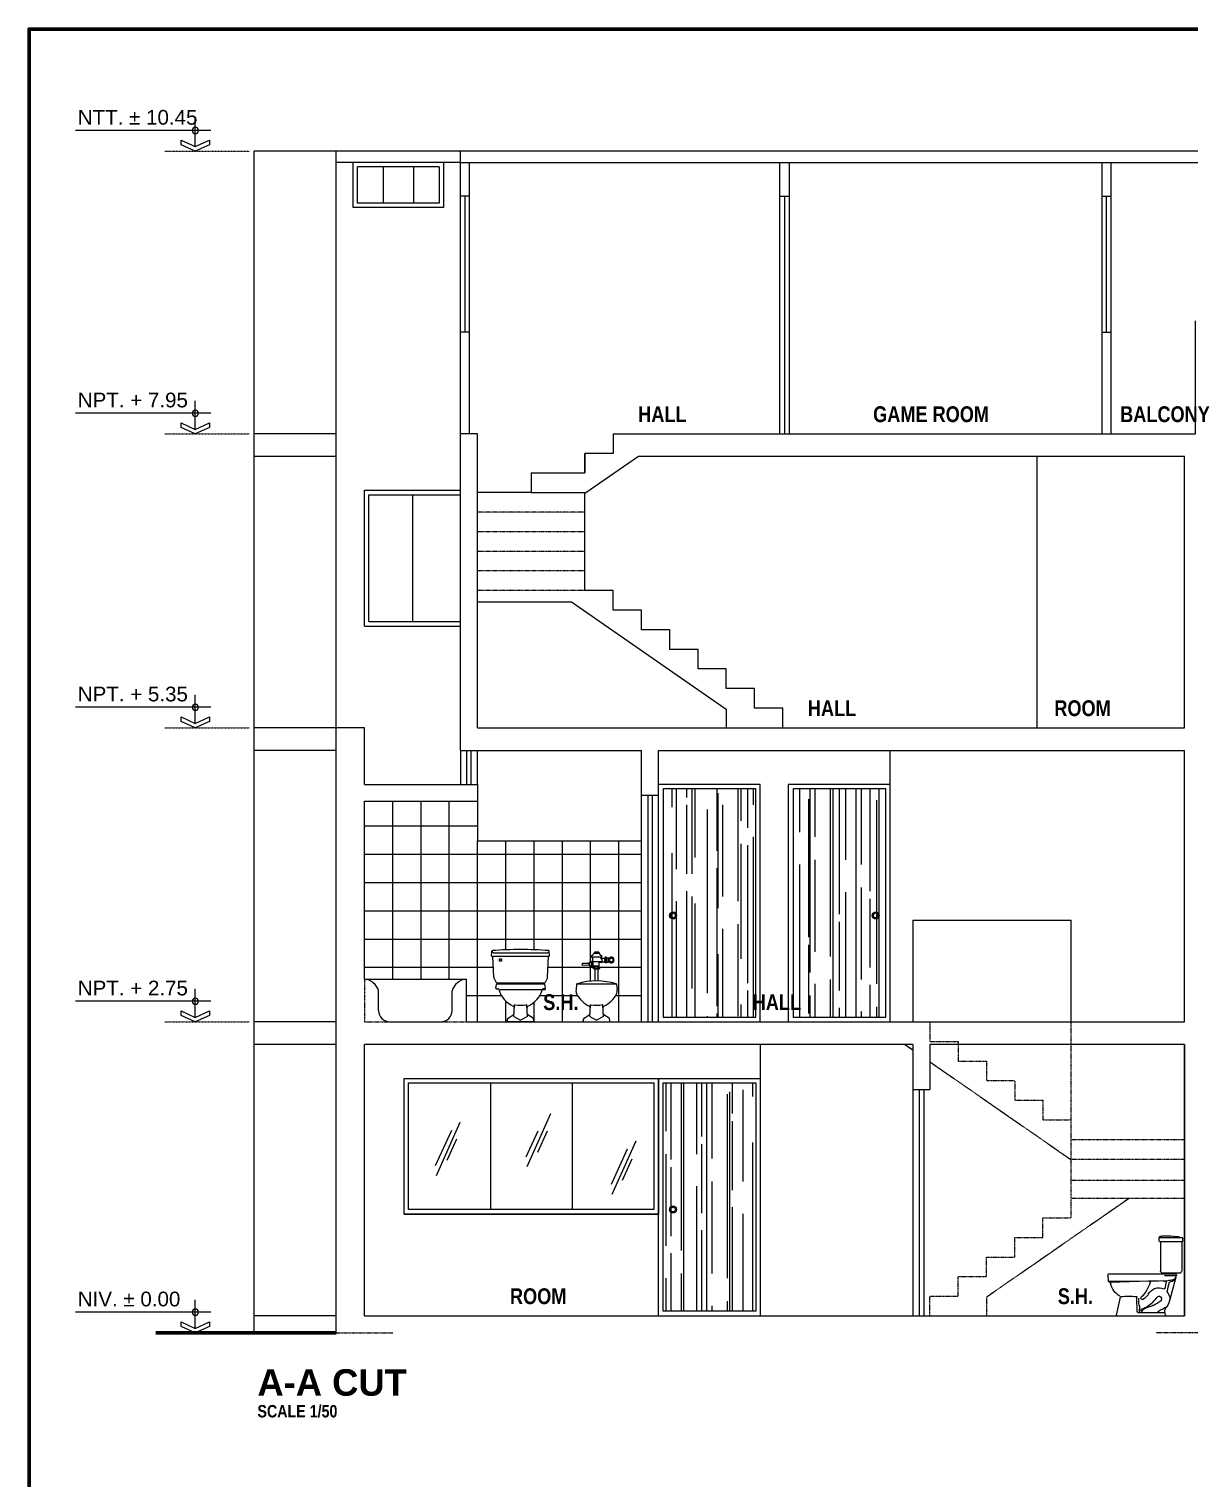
# Model space of a CAD drawing. Header units: millimetres. Extents: x -249630 to 95394, y -188036 to 109963.
# Drawn here: x -100853 to -88020, y -3925 to 12104 of the extents above; entities that cross this region are included whole.
import ezdxf

# ---------------------------------------------------------------- set-up
doc = ezdxf.new("R2010")
doc.units = ezdxf.units.MM
doc.header["$PDMODE"] = 2
doc.linetypes.add('DASHED2', pattern=[9.525, 6.35, -3.175])
for name, color, linetype in [('05', 5, 'Continuous'), ('Layer1', 2, 'Continuous'), ('Layer11', 30, 'Continuous'), ('Layer2', 8, 'Continuous'), ('Layer3', 3, 'Continuous'), ('Layer7', 7, 'Continuous'), ('Layer8', 8, 'Continuous'), ('SOMBRA', 252, 'Continuous'), ('SUBTITULOS', 90, 'Continuous'), ('TEXTOS', 11, 'Continuous'), ('TITULOS', 180, 'Continuous'), ('VEREDA', 1, 'Continuous')]:
    doc.layers.add(name, color=color, linetype=linetype)
doc.layers.add('MUROS', color=6, linetype='Continuous', lineweight=60)
doc.styles.add('ARIAL', font='arial.ttf', dxfattribs={"height": 0.14})
doc.styles.add('COTAS', font='arial.ttf', dxfattribs={"width": 1.1})
doc.styles.add('DESCRIPCION(E)', font='swisscbi.ttf', dxfattribs={"width": 1.1, "oblique": 15, "height": 0.15})
doc.styles.add('SUBTITULOS(E)', font='swisscbi.ttf', dxfattribs={"oblique": 15, "height": 0.2})
doc.styles.add('TITULOS(E)', font='swisscbi.ttf', dxfattribs={"oblique": 15, "height": 0.23})
doc.dimstyles.new('Copy of COTA1-50', dxfattribs={"dimscale": 0.5, "dimtxt": 0.22, "dimasz": 0.12, "dimexe": 0.08, "dimexo": 0.05, "dimgap": 0.076, "dimtad": 2, "dimtih": 1, "dimtoh": 1, "dimzin": 4, "dimdsep": 46, "dimtxsty": 'COTAS', "dimblk": 'ARCHTICK', "dimcen": -0.1, "dimclrd": 141, "dimclre": 141, "dimclrt": 11, "dimadec": 0, "dimazin": 0, "dimtfac": 1, "dimtix": 1, "dimtmove": 1, "dimatfit": 3, "dimfxl": 1, "dimtolj": 1, "dimtzin": 0, "dimarcsym": 0})

# ---------------------------------------------------------------- blocks, each defined once
blk = doc.blocks.new('_ArchTick')
at = {"color": 0, "linetype": 'ByBlock', "const_width": 0.15}
blk.add_lwpolyline([(-0.5, -0.5), (0.5, 0.5)], dxfattribs=at)
blk = doc.blocks.new('*D169')
at = {"layer": '05', "color": 141, "lineweight": -2, "transparency": 16777216}
for p, q in [((-97457, -2121), (-98364, -2121)), ((-98364, -2308), (-98364, -2121)), ((-97457, -2308), (-98364, -2308))]:
    blk.add_line(p, q, dxfattribs=at)
at = {"layer": 'Defpoints', "color": 0, "transparency": 16777216}
for p in [(-98364, -2121), (-97457, -2121), (-97457, -2308)]:
    blk.add_point(p, dxfattribs=at)
at = {"layer": '05', "color": 141, "lineweight": -2, "transparency": 16777216, "xscale": 0.06, "yscale": 0.06, "zscale": 0.06}
for p, rotation in [((-98364, -2121), 90), ((-98364, -2308), 270)]:
    blk.add_blockref('_ArchTick', p, dxfattribs=dict(at, rotation=rotation))
at = {"layer": '05', "color": 11, "transparency": 16777216, "insert": (-98365, -2214), "char_height": 0.11, "attachment_point": 5, "style": 'COTAS'}
blk.add_mtext('\\A1;187.50', dxfattribs=at)
blk = doc.blocks.new('*D170')
at = {"layer": '05', "color": 141, "lineweight": -2, "transparency": 16777216}
for p, q in [((-97457, 879), (-98364, 879)), ((-98364, -2121), (-98364, 879)), ((-97457, -2121), (-98364, -2121))]:
    blk.add_line(p, q, dxfattribs=at)
at = {"layer": 'Defpoints', "color": 0, "transparency": 16777216}
for p in [(-98364, 879), (-97457, 879), (-97457, -2121)]:
    blk.add_point(p, dxfattribs=at)
at = {"layer": '05', "color": 141, "lineweight": -2, "transparency": 16777216, "xscale": 0.06, "yscale": 0.06, "zscale": 0.06}
for p, rotation in [((-98364, 879), 90), ((-98364, -2121), 270)]:
    blk.add_blockref('_ArchTick', p, dxfattribs=dict(at, rotation=rotation))
at = {"layer": '05', "color": 11, "transparency": 16777216, "insert": (-98365, -621), "char_height": 0.11, "attachment_point": 5, "style": 'COTAS'}
blk.add_mtext('\\A1;3000.00', dxfattribs=at)
blk = doc.blocks.new('*D171')
at = {"layer": '05', "color": 141, "lineweight": -2, "transparency": 16777216}
for p, q in [((-97457, 1129), (-98364, 1129)), ((-98364, 879), (-98364, 1129)), ((-97457, 879), (-98364, 879))]:
    blk.add_line(p, q, dxfattribs=at)
at = {"layer": 'Defpoints', "color": 0, "transparency": 16777216}
for p in [(-98364, 1129), (-97457, 1129), (-97457, 879)]:
    blk.add_point(p, dxfattribs=at)
at = {"layer": '05', "color": 141, "lineweight": -2, "transparency": 16777216, "xscale": 0.06, "yscale": 0.06, "zscale": 0.06}
for p, rotation in [((-98364, 1129), 90), ((-98364, 879), 270)]:
    blk.add_blockref('_ArchTick', p, dxfattribs=dict(at, rotation=rotation))
at = {"layer": '05', "color": 11, "transparency": 16777216, "insert": (-98365, 1004), "char_height": 0.11, "attachment_point": 5, "style": 'COTAS'}
blk.add_mtext('\\A1;250.00', dxfattribs=at)
blk = doc.blocks.new('*D172')
at = {"layer": '05', "color": 141, "lineweight": -2, "transparency": 16777216}
for p, q in [((-97457, 4129), (-98364, 4129)), ((-98364, 1129), (-98364, 4129)), ((-97457, 1129), (-98364, 1129))]:
    blk.add_line(p, q, dxfattribs=at)
at = {"layer": 'Defpoints', "color": 0, "transparency": 16777216}
for p in [(-98364, 4129), (-97457, 4129), (-97457, 1129)]:
    blk.add_point(p, dxfattribs=at)
at = {"layer": '05', "color": 141, "lineweight": -2, "transparency": 16777216, "xscale": 0.06, "yscale": 0.06, "zscale": 0.06}
for p, rotation in [((-98364, 4129), 90), ((-98364, 1129), 270)]:
    blk.add_blockref('_ArchTick', p, dxfattribs=dict(at, rotation=rotation))
at = {"layer": '05', "color": 11, "transparency": 16777216, "insert": (-98365, 2629), "char_height": 0.11, "attachment_point": 5, "style": 'COTAS'}
blk.add_mtext('\\A1;3000.00', dxfattribs=at)
blk = doc.blocks.new('*D173')
at = {"layer": '05', "color": 141, "lineweight": -2, "transparency": 16777216}
for p, q in [((-97457, 4379), (-98364, 4379)), ((-98364, 4129), (-98364, 4379)), ((-97457, 4129), (-98364, 4129))]:
    blk.add_line(p, q, dxfattribs=at)
at = {"layer": 'Defpoints', "color": 0, "transparency": 16777216}
for p in [(-98364, 4379), (-97457, 4379), (-97457, 4129)]:
    blk.add_point(p, dxfattribs=at)
at = {"layer": '05', "color": 141, "lineweight": -2, "transparency": 16777216, "xscale": 0.06, "yscale": 0.06, "zscale": 0.06}
for p, rotation in [((-98364, 4379), 90), ((-98364, 4129), 270)]:
    blk.add_blockref('_ArchTick', p, dxfattribs=dict(at, rotation=rotation))
at = {"layer": '05', "color": 11, "transparency": 16777216, "insert": (-98365, 4254), "char_height": 0.11, "attachment_point": 5, "style": 'COTAS'}
blk.add_mtext('\\A1;250.00', dxfattribs=at)
blk = doc.blocks.new('*D174')
at = {"layer": '05', "color": 141, "lineweight": -2, "transparency": 16777216}
for p, q in [((-97457, 7379), (-98364, 7379)), ((-98364, 4379), (-98364, 7379)), ((-97457, 4379), (-98364, 4379))]:
    blk.add_line(p, q, dxfattribs=at)
at = {"layer": 'Defpoints', "color": 0, "transparency": 16777216}
for p in [(-98364, 7379), (-97457, 7379), (-97457, 4379)]:
    blk.add_point(p, dxfattribs=at)
at = {"layer": '05', "color": 141, "lineweight": -2, "transparency": 16777216, "xscale": 0.06, "yscale": 0.06, "zscale": 0.06}
for p, rotation in [((-98364, 7379), 90), ((-98364, 4379), 270)]:
    blk.add_blockref('_ArchTick', p, dxfattribs=dict(at, rotation=rotation))
at = {"layer": '05', "color": 11, "transparency": 16777216, "insert": (-98365, 5879), "char_height": 0.11, "attachment_point": 5, "style": 'COTAS'}
blk.add_mtext('\\A1;3000.00', dxfattribs=at)
blk = doc.blocks.new('*D175')
at = {"layer": '05', "color": 141, "lineweight": -2, "transparency": 16777216}
for p, q in [((-97457, 7629), (-98364, 7629)), ((-98364, 7379), (-98364, 7629)), ((-97457, 7379), (-98364, 7379))]:
    blk.add_line(p, q, dxfattribs=at)
at = {"layer": 'Defpoints', "color": 0, "transparency": 16777216}
for p in [(-98364, 7629), (-97457, 7629), (-97457, 7379)]:
    blk.add_point(p, dxfattribs=at)
at = {"layer": '05', "color": 141, "lineweight": -2, "transparency": 16777216, "xscale": 0.06, "yscale": 0.06, "zscale": 0.06}
for p, rotation in [((-98364, 7629), 90), ((-98364, 7379), 270)]:
    blk.add_blockref('_ArchTick', p, dxfattribs=dict(at, rotation=rotation))
at = {"layer": '05', "color": 11, "transparency": 16777216, "insert": (-98365, 7504), "char_height": 0.11, "attachment_point": 5, "style": 'COTAS'}
blk.add_mtext('\\A1;250.00', dxfattribs=at)
blk = doc.blocks.new('*D176')
at = {"layer": '05', "color": 141, "lineweight": -2, "transparency": 16777216}
for p, q in [((-97457, 10754), (-98364, 10754)), ((-98364, 7629), (-98364, 10754)), ((-97457, 7629), (-98364, 7629))]:
    blk.add_line(p, q, dxfattribs=at)
at = {"layer": 'Defpoints', "color": 0, "transparency": 16777216}
for p in [(-98364, 10754), (-97457, 10754), (-97457, 7629)]:
    blk.add_point(p, dxfattribs=at)
at = {"layer": '05', "color": 141, "lineweight": -2, "transparency": 16777216, "xscale": 0.06, "yscale": 0.06, "zscale": 0.06}
for p, rotation in [((-98364, 10754), 90), ((-98364, 7629), 270)]:
    blk.add_blockref('_ArchTick', p, dxfattribs=dict(at, rotation=rotation))
at = {"layer": '05', "color": 11, "transparency": 16777216, "insert": (-98365, 9192), "char_height": 0.11, "attachment_point": 5, "style": 'COTAS'}
blk.add_mtext('\\A1;3125.00', dxfattribs=at)
blk = doc.blocks.new('A$C4E7472FC')
for p, q in [((0.196, 0.056), (0.196, 0.418)), ((0, 0.26), (1.71, 0.26))]:
    blk.add_line(p, q)
blk.add_lwpolyline([(0.018, 0.081), (0.196, 0), (0.374, 0.081), (0.374, 0.137), (0.196, 0.056), (0.018, 0.137)], close=True)
blk.add_circle((0.196, 0.26), 0.0392)
blk = doc.blocks.new('A$C4525288E')
for p, q in [((0, 0.582), (0.004, 0.626)), ((0.003, 0.579), (0.511, 0.579)), ((0.019, 0.394), (0.011, 0.578)), ((0.02, 0.61), (0.494, 0.61)), ((0.069, 0.556), (0.088, 0.556)), ((0.069, 0.537), (0.069, 0.556)), ((0.088, 0.537), (0.069, 0.537)), ((0.088, 0.556), (0.088, 0.537)), ((0.496, 0.394), (0.504, 0.578)), ((0.514, 0.582), (0.51, 0.626)), ((0.02, 0.388), (0.04, 0.348)), ((0.494, 0.388), (0.474, 0.348)), ((0.037, 0.299), (0.043, 0.33)), ((0.043, 0.292), (0.055, 0.292)), ((0.047, 0.344), (0.467, 0.344)), ((0.05, 0.336), (0.465, 0.336)), ((0.07, 0.286), (0.477, 0.286)), ((0.471, 0.292), (0.459, 0.292)), ((0.477, 0.299), (0.471, 0.33)), ((0.197, 0.046), (0.203, 0.148)), ((0.317, 0.046), (0.311, 0.148)), ((0.139, 0.008), (0.143, 0.028)), ((0.146, 0.033), (0.192, 0.063)), ((0.369, 0), (0.146, 0)), ((0.197, 0.046), (0.257, 0.013)), ((0.317, 0.046), (0.257, 0.013)), ((0.368, 0.033), (0.322, 0.063)), ((0.375, 0.008), (0.371, 0.028))]:
    blk.add_line(p, q)
for centre, radius, start, end in [((0.003, 0.582), 0.003, 174.2894, 270), ((0.008, 0.625), 0.004, 94.4759, 174.2894), ((0.021, 0.627), 0.0168, 183.6833, 273.6926), ((0.257, -2.554), 3.193, 85.5241, 94.4759), ((0.012, 0.578), 0.001, 90, 182.4366), ((0.493, 0.627), 0.0168, 266.3074, 356.3167), ((0.503, 0.578), 0.001, 357.5634, 90), ((0.506, 0.625), 0.004, 5.7106, 85.5241), ((0.511, 0.582), 0.003, 270, 5.7106), ((0.034, 0.395), 0.015, 182.4366, 206.5651), ((0.481, 0.395), 0.015, 333.4349, 357.5634), ((0.043, 0.298), 0.006, 169.6952, 270), ((0.047, 0.352), 0.008, 206.5651, 270), ((0.05, 0.329), 0.007, 90, 169.6952), ((0.053, 0.28), 0.0124, 29.8813, 79.4105), ((0.289, 0.353), 0.235, 196.649, 245.8175), ((0.225, 0.353), 0.235, 294.1825, 343.351), ((0.461, 0.28), 0.0124, 100.5895, 150.1187), ((0.465, 0.329), 0.007, 10.3048, 90), ((0.467, 0.352), 0.008, 270, 333.4349), ((0.471, 0.298), 0.006, 270, 10.3048), ((0.187, 0.125), 0.015, 356.6335, 65.8175), ((0.206, 0.148), 0.003, 78.9143, 176.6335), ((0.257, 0.409), 0.263, 258.9143, 281.0857), ((0.308, 0.148), 0.003, 3.3665, 101.0857), ((0.328, 0.125), 0.015, 114.1825, 183.3665), ((0.146, 0.007), 0.007, 168.1579, 270), ((0.15, 0.027), 0.007, 123.4468, 168.1579), ((0.184, 0.075), 0.015, 303.4468, 356.6335), ((0.331, 0.075), 0.015, 183.3665, 236.5532), ((0.364, 0.027), 0.007, 11.8421, 56.5532), ((0.369, 0.007), 0.007, 270, 11.8421)]:
    blk.add_arc(centre, radius, start, end)
blk = doc.blocks.new('CORTE INODORO')
for p, q in [((-0.01, 0.661), (-0.01, 0.686)), ((0.195, 0.658), (-0.007, 0.658)), ((0.191, 0.693), (-0.003, 0.693)), ((0, 0.657), (0, 0.394)), ((0.188, 0.657), (0.188, 0.394)), ((0.198, 0.661), (0.198, 0.693)), ((0.012, 0.378), (0.176, 0.378)), ((0.045, 0.359), (0.045, 0.362)), ((0.051, 0.341), (0.045, 0.358)), ((0.152, 0.356), (0.048, 0.356)), ((0.051, 0.341), (0.108, 0.132)), ((0.646, 0.37), (0.053, 0.37)), ((0.27, 0.306), (0.124, 0.311)), ((0.207, 0.308), (0.629, 0.294)), ((0.27, 0.306), (0.637, 0.302)), ((0.641, 0.299), (0.636, 0.297)), ((0.653, 0.358), (0.649, 0.309)), ((0.653, 0.358), (0.653, 0.363)), ((0.393, 0.034), (0.397, 0.165)), ((0.576, 0.007), (0.541, 0.164)), ((0.148, 0.023), (0.145, 0.007)), ((0.571, 0), (0.15, 0)), ((0.387, 0.028), (0.154, 0.028)), ((0.35, 0.032), (0.347, 0.043)), ((0.359, 0.044), (0.352, 0.043)), ((0.362, 0.046), (0.363, 0.049))]:
    blk.add_line(p, q)
for centre, radius, start, end in [((-0.003, 0.686), 0.007, 90, 180), ((-0.007, 0.661), 0.003, 180, 270), ((0.003, 0.657), 0.003, 160.5288, 180), ((0.013, 0.72), 0.0268, 269.7289, 303.6696), ((0.043, 0.675), 0.0268, 89.7289, 123.6696), ((0.137, -0.021), 0.729, 89.1326, 97.4084), ((0.09, 0.016), 0.695, 81.7947, 85.235), ((0.185, 0.657), 0.003, 0, 19.4712), ((0.188, 0.693), 0.01, 0, 81.7947), ((0.191, 0.686), 0.007, 0, 90), ((0.195, 0.661), 0.003, 270, 0), ((0.004, 0.394), 0.004, 180, 225), ((-0.014, 0.374), 0.0228, 17.4319, 47.7941), ((0.202, 0.374), 0.0228, 132.2059, 162.5681), ((0.184, 0.394), 0.004, 315, 0), ((0.012, 0.382), 0.004, 192.531, 270), ((0.053, 0.362), 0.008, 90, 180), ((0.048, 0.359), 0.003, 180, 270), ((0.112, 0.364), 0.0653, 200.9957, 260.1085), ((0.089, 0.355), 0.04, 200.9164, 258.139), ((0.137, 0.586), 0.276, 258.139, 267.2219), ((0.101, 0.294), 0.006, 18.2594, 85.8153), ((-0.658, 0.044), 0.805, 12.333, 18.2594), ((0.251, -0.235), 0.551, 98.9487, 101.9832), ((0.577, 0.366), 0.445, 188.0011, 196.2243), ((0.176, 0.382), 0.004, 270, 347.469), ((0.27, 0.296), 0.0101, 6.1926, 80.2467), ((0.563, 0.373), 0.293, 195.0205, 225.5724), ((0.457, 0.324), 0.175, 300.3686, 347.842), ((0.641, 0.284), 0.014, 112.8337, 167.842), ((0.637, 0.314), 0.012, 269.3937, 354.8978), ((0.637, 0.31), 0.012, 292.8337, 354.8978), ((0.646, 0.363), 0.007, 0, 90), ((0.211, 0.144), 0.107, 141.7703, 172.7556), ((0.234, 0.16), 0.129, 180.8365, 221.331), ((0.122, 0.214), 0.006, 321.7703, 12.333), ((0.156, 0.243), 0.006, 193.7552, 299.357), ((0.204, 0.142), 0.106, 72.1357, 115.1999), ((0.211, 0.144), 0.107, 119.2057, 119.357), ((0.228, 0.151), 0.049, 171.2032, 188.7968), ((0.202, 0.15), 0.0239, 104.7988, 157.573), ((0.209, 0.15), 0.0293, 191.0702, 250.56), ((0.202, 0.158), 0.0162, 37.9525, 112.5604), ((1.854, 1.541), 2.138, 219.9507, 221.7941), ((0.155, 0.095), 0.17, 34.2002, 60.9581), ((0.44, 0.294), 0.179, 215.7263, 237.3045), ((0.348, 0.155), 0.0118, 245.2324, 307.5506), ((0.319, 0.176), 0.0475, 319.6277, 333.5797), ((0.352, 0.156), 0.0096, 355.9098, 54.4925), ((0.073, 0.151), 0.308, 348.06, 356.2516), ((0.563, 0.127), 0.183, 171.2833, 178.8824), ((0.402, 0.166), 0.00522, 94.8447, 186.6116), ((0.464, -0.785), 0.958, 85.7423, 93.7109), ((0.549, 0.166), 0.008, 120.3686, 192.6002), ((0.404, 0.471), 0.475, 234.6901, 245.3239), ((0.068, 0.031), 0.0824, 1.7182, 32.6789), ((0.15, 0.006), 0.006, 168.0239, 270), ((0.129, 0.033), 0.0206, 335.0469, 1.3444), ((0.154, 0.022), 0.006, 90, 168.0239), ((-0.031, -0.261), 0.447, 54.5445, 58.9921), ((0.203, 0.034), 0.00632, 277.9574, 65.3619), ((0.275, 0.169), 0.081, 234.5445, 257.1644), ((0.414, 0.532), 0.47, 250.4077, 255.3868), ((0.444, 0.307), 0.265, 226.0844, 251.2042), ((0.274, -0.015), 0.0951, 45.2368, 76.654), ((0.325, 0.037), 0.0229, 15.8181, 44.4562), ((0.351, 0.049), 0.006, 204.1149, 279.4623), ((0.356, 0.034), 0.006, 195.8181, 270), ((0.357, 0.05), 0.006, 350.5377, 71.2042), ((0.359, 0.047), 0.00331, 270.6859, 336.6943), ((0.366, 0.034), 0.006, 270, 355.293), ((0.11, 0.055), 0.263, 355.293, 1.6486), ((1.148, 0.045), 0.776, 176.8488, 178.6822), ((0.387, 0.034), 0.006, 270, 358.2511), ((0.571, 0.006), 0.006, 270, 12.6002)]:
    blk.add_arc(centre, radius, start, end)

msp = doc.modelspace()

# ---------------------------------------------------------------- hatches: boundary and pattern name
at = {"layer": 'Layer2'}
h = msp.add_hatch(dxfattribs=at)
h.set_pattern_fill('AR-RROOF', color=256, scale=10, angle=90, style=0)
h.set_pattern_definition([(90, (-316755.17, -234596.78), (-254, 558.8), [3810, -508, 1270, -254]), (90, (-316882.17, -234258.96), (-337.82, -254), [762, -83.82, 1524, -190.5]), (90, (-316971.07, -234469.78), (-170.18, 1320.8), [2032, -355.6, 1016, -254])])
h.paths.add_polyline_path([(-92819.961, 3704.431), (-93844.961, 3704.431), (-93844.961, 1179.431), (-92819.961, 1179.431)])
h.paths.add_polyline_path([(-92407.461, 1179.431), (-91382.461, 1179.431), (-91382.461, 3704.431), (-92407.461, 3704.431)])
h = msp.add_hatch(dxfattribs=at)
h.set_pattern_fill('AR-RROOF', color=256, scale=10, angle=90, style=0)
h.set_pattern_definition([(90, (-301386, -234596.78), (-254, 558.8), [3810, -508, 1270, -254]), (90, (-301513, -234258.96), (-337.82, -254), [762, -83.82, 1524, -190.5]), (90, (-301601.9, -234469.78), (-170.18, 1320.8), [2032, -355.6, 1016, -254])])
h.paths.add_polyline_path([(-93844.961, 454.431), (-93844.961, -2070.569), (-92819.961, -2070.569), (-92819.961, 454.431)])

# ---------------------------------------------------------------- linework, layer by layer
at = {"layer": '05'}
for p, q in [((-96082.461, 4129.431), (-96082.461, 7629.431)), ((-95894.961, 4379.431), (-95894.961, 7629.431)), ((-88082.461, 4379.431), (-88082.461, 7379.431)), ((-97457.461, -2308.069), (-97457.461, 4379.431)), ((-97144.961, 3754.431), (-97144.961, 4379.431)), ((-94082.461, 3629.431), (-94082.461, 4129.431)), ((-93894.961, 3629.431), (-93894.961, 4129.431)), ((-88082.461, 1129.431), (-88082.461, 4129.431)), ((-97144.961, 1602.198), (-97144.961, 3566.931)), ((-96989.133, 1254.431), (-96989.133, 1470.018)), ((-96175.863, 1254.431), (-96175.863, 1470.018)), ((-96864.133, 1129.431), (-96300.863, 1129.431)), ((-97144.961, -2120.569), (-97144.961, 879.431)), ((-91082.461, 879.431), (-97144.961, 879.431)), ((-91082.461, 879.431), (-91082.461, 379.431)), ((-88082.461, 879.431), (-90894.961, 879.431)), ((-90894.961, 879.431), (-90894.961, 379.431)), ((-88082.461, -2120.569), (-88082.461, 879.431))]:
    msp.add_line(p, q, dxfattribs=at)
for points in [[(-94394.961, 7629.431), (-87957.461, 7629.431), (-87957.461, 8879.431)], [(-95894.961, 7629.431), (-96082.461, 7629.431)], [(-94394.961, 7629.431), (-94394.961, 7412.765), (-94707.461, 7412.765), (-94707.461, 7196.098)], [(-95301.211, 7196.098), (-94707.461, 7196.098), (-94707.461, 7412.765)], [(-88082.461, 7379.431), (-94113.963, 7379.431), (-94707.461, 6967.94)], [(-95301.211, 7196.098), (-95301.211, 6979.431)], [(-95301.211, 6979.431), (-95301.211, 6979.431)], [(-95301.211, 6979.431), (-94707.461, 6979.431)], [(-97144.961, 4379.431), (-97457.461, 4379.431)], [(-95894.961, 4379.431), (-88082.461, 4379.431)], [(-92519.961, 4379.431), (-92519.961, 4379.431)], [(-96082.461, 4129.431), (-94082.461, 4129.431)], [(-93894.961, 4129.431), (-88082.461, 4129.431)], [(-97144.961, 3754.431), (-95894.961, 3754.431)], [(-96082.461, 3754.431), (-95894.961, 3754.431)], [(-95894.961, 3754.431), (-95894.961, 3566.931)], [(-97144.961, 3566.931), (-95894.961, 3566.931)], [(-93894.961, 3629.431), (-94082.461, 3629.431)], [(-96020.035, 1602.198), (-96020.035, 1129.431)], [(-96020.035, 1129.431), (-88082.461, 1129.431)], [(-88082.461, 879.431), (-88082.461, -2120.569)], [(-91082.461, 379.431), (-90894.961, 379.431)], [(-97144.961, -2120.569), (-88082.461, -2120.569)]]:
    msp.add_lwpolyline(points, dxfattribs=at)
for centre, radius, start, end in [((-97165.832, 1419.65), 183.738, 15.9103615, 83.4774342), ((-95999.163, 1419.65), 183.738, 96.5225658, 164.0896385), ((-96864.133, 1254.431), 125, 180, 270), ((-96300.863, 1254.431), 125, 270, 0)]:
    msp.add_arc(centre, radius, start, end, dxfattribs=at)
at = {"layer": 'Layer1'}
for p, q in [((-88994.961, 10629.431), (-88994.961, 10254.431)), ((-88894.961, 10629.431), (-88894.961, 10254.431)), ((-88994.961, 10254.431), (-88894.961, 10254.431)), ((-88994.961, 8754.431), (-88894.961, 8754.431)), ((-88994.961, 8754.431), (-88994.961, 7629.431)), ((-88894.961, 8754.431), (-88894.961, 7629.431)), ((-92769.961, 1129.431), (-92769.961, 3754.431)), ((-92457.461, 1129.431), (-92457.461, 3754.431)), ((-94082.461, 1129.431), (-94082.461, 3629.431)), ((-93894.961, 1129.431), (-93894.961, 3629.431))]:
    msp.add_line(p, q, dxfattribs=at)
for points in [[(-88994.961, 10629.431), (-87769.961, 10629.431), (-87769.961, 10754.431), (-96082.461, 10754.431)], [(-96082.461, 10254.431), (-96082.461, 10754.431)], [(-96082.461, 10629.431), (-92557.461, 10629.431)], [(-95982.461, 10254.431), (-95982.461, 10629.431)], [(-92557.461, 10629.431), (-92557.461, 10254.431)], [(-92557.461, 10629.431), (-88994.961, 10629.431)], [(-92449.065, 10629.431), (-92449.065, 10254.431)], [(-95982.461, 10254.431), (-96082.461, 10254.431)], [(-92557.461, 10254.431), (-92449.065, 10254.431)], [(-95982.461, 8754.431), (-96082.461, 8754.431)], [(-96082.461, 7629.431), (-96082.461, 8754.431)], [(-95982.461, 7629.431), (-95982.461, 8754.431)], [(-96082.461, 4129.431), (-96082.461, 3754.431)], [(-95894.961, 3754.431), (-95894.961, 4129.431)], [(-91332.461, 3754.431), (-91332.461, 4129.431)], [(-92769.961, 3754.431), (-93894.961, 3754.431)], [(-91332.461, 1129.431), (-91332.461, 3754.431), (-92457.461, 3754.431)], [(-91082.461, 379.431), (-91082.461, -2120.569)]]:
    msp.add_lwpolyline(points, dxfattribs=at)
at = {"layer": 'Layer11'}
for p, q in [((-94737.149, 1779.012), (-94739.649, 1776.512)), ((-94739.649, 1776.512), (-94739.649, 1759.182)), ((-94737.149, 1779.012), (-94665.899, 1776.597)), ((-94737.149, 1779.012), (-94737.149, 1756.682)), ((-94665.899, 1776.597), (-94665.899, 1759.097)), ((-94657.774, 1786.597), (-94660.899, 1783.472)), ((-94660.899, 1752.222), (-94660.899, 1783.472)), ((-94635.899, 1786.597), (-94657.774, 1786.597)), ((-94657.774, 1749.097), (-94657.774, 1786.597)), ((-94638.399, 1849.722), (-94638.399, 1854.722)), ((-94635.899, 1745.114), (-94635.899, 1790.58)), ((-94633.299, 1798.158), (-94623.5, 1798.158)), ((-94633.299, 1783.002), (-94623.5, 1783.002)), ((-94526.524, 1842.847), (-94631.524, 1842.847)), ((-94631.524, 1842.847), (-94631.524, 1842.847)), ((-94620.899, 1791.597), (-94617.149, 1791.597)), ((-94620.899, 1745.114), (-94620.899, 1790.58)), ((-94619.649, 1800.347), (-94619.649, 1830.972)), ((-94519.808, 1792.847), (-94617.149, 1792.847)), ((-94617.149, 1742.847), (-94617.149, 1792.847)), ((-94615.274, 1877.847), (-94615.274, 1877.847)), ((-94550.274, 1885.347), (-94607.774, 1885.347)), ((-94602.118, 1898.366), (-94602.118, 1887.328)), ((-94561.704, 1900.347), (-94596.345, 1900.347)), ((-94590.571, 1898.366), (-94590.571, 1887.328)), ((-94567.477, 1898.366), (-94567.477, 1887.328)), ((-94555.93, 1898.366), (-94555.93, 1887.328)), ((-94551.524, 1742.847), (-94551.524, 1781.597)), ((-94545.274, 1787.847), (-94515.899, 1787.847)), ((-94542.774, 1877.847), (-94542.774, 1877.847)), ((-94515.899, 1837.847), (-94537.149, 1837.847)), ((-94524.649, 1837.847), (-94524.649, 1843.108)), ((-94522.149, 1837.847), (-94522.149, 1823.504)), ((-94519.649, 1849.722), (-94519.649, 1854.722)), ((-94515.899, 1787.847), (-94515.899, 1837.847)), ((-94515.899, 1832.222), (-94487.149, 1832.222)), ((-94515.899, 1793.472), (-94487.149, 1793.472)), ((-94487.149, 1788.49), (-94487.149, 1837.204)), ((-94471.185, 1845.323), (-94484.363, 1845.323)), ((-94471.185, 1829.085), (-94484.363, 1829.085)), ((-94471.185, 1796.609), (-94484.363, 1796.609)), ((-94471.185, 1780.371), (-94484.363, 1780.371)), ((-94468.399, 1787.847), (-94468.399, 1837.847)), ((-94468.399, 1837.847), (-94449.649, 1837.847)), ((-94468.399, 1787.847), (-94449.649, 1787.847)), ((-94449.649, 1786.597), (-94449.649, 1839.097)), ((-94441.935, 1834.097), (-94428.793, 1834.097)), ((-94441.935, 1791.597), (-94428.793, 1791.597)), ((-94416.524, 1837.384), (-94437.774, 1825.116)), ((-94437.774, 1825.116), (-94437.774, 1800.578)), ((-94437.774, 1800.578), (-94416.524, 1788.31)), ((-94395.274, 1825.116), (-94416.524, 1837.384)), ((-94416.524, 1788.31), (-94395.274, 1800.578)), ((-94395.274, 1800.578), (-94395.274, 1825.116)), ((-94737.149, 1756.682), (-94739.649, 1759.182)), ((-94737.149, 1756.682), (-94665.899, 1759.097)), ((-94657.774, 1749.097), (-94660.899, 1752.222)), ((-94635.899, 1749.097), (-94657.774, 1749.097)), ((-94633.299, 1752.692), (-94623.5, 1752.692)), ((-94633.299, 1737.536), (-94623.5, 1737.536)), ((-94620.899, 1744.097), (-94617.149, 1744.097)), ((-94551.524, 1742.847), (-94617.149, 1742.847)), ((-94615.109, 1719.693), (-94615.109, 1731.001)), ((-94551.961, 1734.097), (-94606.088, 1734.097)), ((-94551.961, 1716.597), (-94606.088, 1716.597)), ((-94605.899, 1734.097), (-94605.899, 1742.847)), ((-94602.774, 1711.597), (-94602.774, 1716.597)), ((-94555.274, 1711.597), (-94602.774, 1711.597)), ((-94597.067, 1719.693), (-94597.067, 1731.001)), ((-94596.524, 1580.909), (-94596.524, 1711.597)), ((-94561.524, 1580.9), (-94561.524, 1711.597)), ((-94560.982, 1719.693), (-94560.982, 1731.001)), ((-94555.274, 1711.597), (-94555.274, 1716.597)), ((-94552.149, 1734.097), (-94552.149, 1742.847)), ((-94542.94, 1719.693), (-94542.94, 1731.001)), ((-94799.817, 1542.825), (-94806.524, 1486.931)), ((-94792.371, 1549.431), (-94365.678, 1549.431)), ((-94358.232, 1542.825), (-94351.524, 1486.931)), ((-94654.319, 1186.931), (-94646.808, 1314.616)), ((-94503.73, 1186.931), (-94511.241, 1314.616)), ((-94726.813, 1139.977), (-94721.638, 1164.659)), ((-94718.25, 1129.431), (-94439.799, 1129.431)), ((-94717.897, 1170.165), (-94660.607, 1208.008)), ((-94654.319, 1186.931), (-94579.024, 1146.082)), ((-94503.73, 1186.931), (-94579.024, 1146.082)), ((-94440.152, 1170.165), (-94497.442, 1208.008)), ((-94431.236, 1139.977), (-94436.411, 1164.659))]:
    msp.add_line(p, q, dxfattribs=at)
for radius in [24.537, 21.25]:
    msp.add_circle((-94416.524, 1812.847), radius, dxfattribs=at)
for centre, radius, start, end in [((-94658.657, 1770.572), 9.42, 103.7682959, 140.2424705), ((-94631.524, 1854.722), 6.875, 90, 180), ((-94631.524, 1849.722), 6.875, 180, 270), ((-94623.558, 1790.58), 12.342, 142.1211205, 217.8788795), ((-94590.433, 1767.847), 45.466, 160.5287794, 199.4712206), ((-94631.524, 1877.847), 16.25, 270, 0), ((-94631.524, 1830.972), 11.875, 0, 90), ((-94633.241, 1790.58), 12.342, 322.1211205, 37.8788795), ((-94666.366, 1767.847), 45.466, 340.5287794, 19.4712206), ((-94607.149, 1800.347), 12.5, 180, 216.8698976), ((-94607.774, 1877.847), 7.5, 90, 180), ((-94596.345, 1890.944), 9.403, 52.1211205, 127.8788795), ((-94596.345, 1894.75), 9.403, 232.1211205, 307.8788795), ((-94579.024, 1865.706), 34.641, 70.5287794, 109.4712206), ((-94579.024, 1919.988), 34.641, 250.5287794, 289.4712206), ((-94561.704, 1890.944), 9.403, 52.1211205, 127.8788795), ((-94561.704, 1894.75), 9.403, 232.1211205, 307.8788795), ((-94545.274, 1781.597), 6.25, 90, 180), ((-94550.274, 1877.847), 7.5, 0, 90), ((-94526.524, 1877.847), 16.25, 180, 270), ((-94518.624, 1842.206), 19.032, 193.2418416, 275.1117406), ((-94526.524, 1854.722), 6.875, 0, 90), ((-94526.524, 1849.722), 6.875, 270, 0), ((-94569.024, 1812.847), 53.125, 331.9275131, 11.2931524), ((-94473.926, 1837.204), 13.223, 142.1211205, 217.8788795), ((-94438.436, 1812.847), 48.714, 160.5287794, 199.4712206), ((-94473.926, 1788.49), 13.223, 142.1211205, 217.8788795), ((-94481.623, 1837.204), 13.223, 322.1211205, 37.8788795), ((-94517.113, 1812.847), 48.714, 340.5287794, 19.4712206), ((-94481.623, 1788.49), 13.223, 322.1211205, 37.8788795), ((-94441.565, 1869.283), 31.25, 255.0066579, 284.9933421), ((-94440.446, 1844.845), 10.851, 211.9883447, 262.1133952), ((-94416.524, 1812.847), 33.125, 140.0955335, 219.9044665), ((-94440.446, 1780.849), 10.851, 97.8866048, 148.0116553), ((-94441.565, 1756.411), 31.25, 75.0066579, 104.9933421), ((-94416.524, 1812.847), 31.25, 237.1401196, 122.8598804), ((-94658.657, 1765.122), 9.42, 219.7575295, 256.2317041), ((-94623.558, 1745.114), 12.342, 142.1211205, 217.8788795), ((-94633.241, 1745.114), 12.342, 322.1211205, 37.8788795), ((-94606.088, 1719.404), 14.692, 52.1211205, 127.8788795), ((-94606.088, 1731.289), 14.692, 232.1211205, 307.8788795), ((-94579.024, 1679.97), 54.127, 70.5287794, 109.4712206), ((-94579.024, 1770.724), 54.127, 250.5287794, 289.4712206), ((-94551.961, 1719.404), 14.692, 52.1211205, 127.8788795), ((-94551.961, 1731.289), 14.692, 232.1211205, 307.8788795), ((-94703.5, 1474.569), 103.763, 173.1572266, 202.9864973), ((-94792.371, 1541.931), 7.5, 90, 173.1572266), ((-94579.215, 848.214), 732.899, 72.6921641, 106.9082226), ((-94365.678, 1541.931), 7.5, 6.8427734, 90), ((-94454.549, 1474.569), 103.763, 337.0135027, 6.8427734), ((-94539.293, 1571.067), 293.657, 207.8135451, 245.817524), ((-94667.269, 1286.075), 18.75, 356.6335393, 65.817524), ((-94643.064, 1314.396), 3.75, 78.9142933, 176.6335393), ((-94579.024, 1641.241), 329.309, 258.9142933, 281.8332476), ((-94514.985, 1314.396), 3.75, 3.3664607, 101.0857067), ((-94490.78, 1286.075), 18.75, 114.182476, 183.3664607), ((-94618.756, 1571.067), 293.657, 294.182476, 332.1864549), ((-94718.25, 1138.181), 8.75, 168.1579239, 270), ((-94713.074, 1162.864), 8.75, 123.4467748, 168.1579239), ((-94670.941, 1223.653), 18.75, 303.4467748, 356.6335393), ((-94487.108, 1223.653), 18.75, 183.3664607, 236.5532252), ((-94444.975, 1162.864), 8.75, 11.8420761, 56.5532252), ((-94439.799, 1138.181), 8.75, 270, 11.8420761)]:
    msp.add_arc(centre, radius, start, end, dxfattribs=at)
at = {"layer": 'Layer2'}
for points in [[(-96032.461, 8754.431), (-96032.461, 10254.431)], [(-92503.263, 10254.431), (-92503.263, 7629.431)], [(-88944.961, 10254.431), (-88944.961, 8754.431)], [(-96089.242, 14.731), (-96351.56, -572.938)], [(-95087.412, 112.948), (-95349.73, -474.721)], [(-96183.546, -71.291), (-96361.441, -464.159)], [(-95228.53, -80.645), (-95359.611, -365.942)], [(-95125.538, -80.645), (-95233.212, -314.495)], [(-96127.368, -169.508), (-96235.042, -403.358)], [(-94240.745, -277.079), (-94418.64, -669.947)], [(-94146.441, -191.057), (-94408.759, -778.726)], [(-94189.249, -389.327), (-94296.922, -623.177)]]:
    msp.add_lwpolyline(points, dxfattribs=at)
at = {"layer": 'Layer3'}
for p, q in [((-89707.461, 4379.431), (-89707.461, 7379.431)), ((-94707.461, 5896.098), (-94707.461, 6967.94))]:
    msp.add_line(p, q, dxfattribs=at)
for points in [[(-95301.211, 6979.431), (-95894.961, 6979.431)], [(-95894.961, 5771.098), (-94856.247, 5771.098), (-93144.961, 4584.606), (-93144.961, 4379.431)], [(-92519.961, 4379.431), (-92519.961, 4596.098), (-92832.461, 4596.098), (-92832.461, 4812.765), (-93144.961, 4812.765), (-93144.961, 5029.431), (-93457.461, 5029.431), (-93457.461, 5246.098), (-93769.961, 5246.098), (-93769.961, 5462.765), (-94082.461, 5462.765), (-94082.461, 5679.431), (-94394.961, 5679.431), (-94394.961, 5896.098), (-94707.461, 5896.098)], [(-91082.461, 2254.431), (-89332.461, 2254.431)], [(-91082.461, 2254.431), (-91082.461, 1129.431)], [(-89332.461, 1129.431), (-89332.461, 2254.431)], [(-92769.961, 879.431), (-92769.961, -2120.569)], [(-91082.461, 814.606), (-91175.959, 879.431)]]:
    msp.add_lwpolyline(points, dxfattribs=at)
at = {"layer": 'Layer8', "color": 8, "linetype": 'DASHED2', "ltscale": 0.02}
for p, q in [((-99349.762, 10754.431), (-98414.3, 10754.431)), ((-99349.762, 10754.431), (-98414.3, 10754.431)), ((-99349.762, 7629.431), (-98414.3, 7629.431)), ((-99349.762, 7629.431), (-98414.3, 7629.431)), ((-99349.762, 4379.431), (-98414.3, 4379.431)), ((-99349.762, 4379.431), (-98414.3, 4379.431)), ((-99349.762, 1129.431), (-98414.3, 1129.431)), ((-99349.762, 1129.431), (-98414.3, 1129.431)), ((-99349.762, -2308.069), (-98414.3, -2308.069)), ((-99349.762, -2308.069), (-98414.3, -2308.069))]:
    msp.add_line(p, q, dxfattribs=at)
at = {"layer": 'Layer8', "linetype": 'DASHED2', "ltscale": 0.025}
for points in [[(-97144.961, 1602.198), (-97144.961, 1129.431), (-96020.035, 1129.431)], [(-97457.461, -2308.069), (-96832.461, -2308.069)], [(-87769.961, -2308.069), (-88394.961, -2308.069)]]:
    msp.add_lwpolyline(points, dxfattribs=at)
at = {"layer": 'MUROS'}
msp.add_lwpolyline([(-100852.68, -25395.954), (-44521.546, -25395.954), (-44521.546, 12104.046), (-100852.68, 12104.046)], close=True, dxfattribs=at)
msp.add_lwpolyline([(-99449.885, -2308.069), (-97457.461, -2308.069)], dxfattribs=at)
at = {"layer": 'SOMBRA', "color": 126}
for p, q in [((-96832.274, 1602.198), (-96832.274, 3566.931)), ((-96519.774, 1602.198), (-96519.774, 3566.931)), ((-96207.274, 1602.198), (-96207.274, 3566.931)), ((-97144.961, 3294.382), (-95894.961, 3294.382)), ((-95894.774, 1129.431), (-95894.774, 3129.431)), ((-95582.274, 1924.831), (-95582.274, 3129.431)), ((-95269.774, 1925.399), (-95269.774, 3129.431)), ((-94957.274, 1129.431), (-94957.274, 3129.431)), ((-94644.774, 1786.597), (-94644.774, 3129.431)), ((-94332.274, 1129.431), (-94332.274, 3129.431)), ((-97144.961, 2981.882), (-94082.461, 2981.882)), ((-97144.961, 2669.382), (-94082.461, 2669.382)), ((-97144.961, 2356.882), (-94082.461, 2356.882)), ((-97144.961, 2044.382), (-94082.461, 2044.382)), ((-97144.961, 1731.882), (-95721.733, 1731.882)), ((-95115.806, 1731.882), (-94594.351, 1731.882)), ((-94563.698, 1731.882), (-94082.461, 1731.882)), ((-96020.035, 1419.382), (-95630.487, 1419.382)), ((-95582.274, 1129.431), (-95582.274, 1359.1)), ((-95269.774, 1129.431), (-95269.774, 1346.085)), ((-95207.053, 1419.382), (-94790.741, 1419.382)), ((-94367.307, 1419.382), (-94082.461, 1419.382))]:
    msp.add_line(p, q, dxfattribs=at)
at = {"layer": 'SOMBRA'}
for p, q in [((-94644.774, 1578.175), (-94644.774, 1749.097)), ((-95582.274, 1549.431), (-95582.274, 1559.431)), ((-95269.774, 1549.431), (-95269.774, 1559.431))]:
    msp.add_line(p, q, dxfattribs=at)
at = {"layer": 'SOMBRA', "color": 126}
for points in [[(-95894.961, 3566.931), (-95894.961, 3129.431)], [(-95894.961, 3129.431), (-94082.461, 3129.431)]]:
    msp.add_lwpolyline(points, dxfattribs=at)
at = {"layer": 'VEREDA'}
for p, q in [((-97457.461, 4614.158), (-97457.461, 10629.431)), ((-97457.461, 4379.431), (-97457.461, 10629.431)), ((-96319.961, 10579.431), (-96319.961, 10179.431)), ((-96269.961, 10629.431), (-96269.961, 10129.431)), ((-96082.461, 8754.431), (-96082.461, 10254.431)), ((-95982.461, 8754.431), (-95982.461, 10254.431)), ((-97144.961, 5504.431), (-97144.961, 7004.431)), ((-97094.961, 5554.431), (-97094.961, 6954.431)), ((-97144.961, 1602.198), (-96020.035, 1602.198)), ((-96707.461, -995.569), (-96707.461, 504.431)), ((-93894.961, -2120.569), (-93894.961, 504.431)), ((-93894.961, -2120.569), (-93894.961, 504.431)), ((-93894.961, 504.431), (-92769.961, 504.431)), ((-96657.461, 454.431), (-93944.961, 454.431)), ((-96657.461, -945.569), (-96657.461, 454.431)), ((-93944.961, 454.431), (-93944.961, -945.569)), ((-93944.961, -945.569), (-96657.461, -945.569))]:
    msp.add_line(p, q, dxfattribs=at)
at = {"layer": 'VEREDA', "linetype": 'DASHED2', "ltscale": 0.025}
for p, q in [((-91082.461, 814.606), (-91175.959, 879.431)), ((-89332.461, -398.727), (-90894.961, 684.606))]:
    msp.add_line(p, q, dxfattribs=at)
at = {"layer": 'VEREDA'}
for points in [[(-96082.461, 10754.431), (-97457.461, 10754.431)], [(-97457.461, 10629.431), (-97457.461, 10754.431)], [(-96082.461, 10629.431), (-97457.461, 10629.431)], [(-96269.961, 10629.431), (-97269.961, 10629.431)], [(-97269.961, 10129.431), (-97269.961, 10629.431)], [(-97219.961, 10179.431), (-97219.961, 10579.431)], [(-96319.961, 10579.431), (-97219.961, 10579.431)], [(-96936.628, 10579.431), (-96936.628, 10179.431)], [(-96603.294, 10579.431), (-96603.294, 10179.431)], [(-96269.961, 10129.431), (-97269.961, 10129.431)], [(-96319.961, 10179.431), (-97219.961, 10179.431)], [(-92557.461, 10254.431), (-92557.461, 7629.431)], [(-92449.065, 10254.431), (-92449.065, 7629.431)], [(-88994.961, 10254.431), (-88994.961, 8754.431)], [(-88894.961, 10254.431), (-88894.961, 8754.431)], [(-97144.961, 7004.431), (-96082.461, 7004.431)], [(-97094.961, 6954.431), (-96082.461, 6954.431)], [(-96613.711, 6954.431), (-96613.711, 5554.431)], [(-97144.961, 5504.431), (-96082.461, 5504.431)], [(-97094.961, 5554.431), (-96082.461, 5554.431)], [(-96013.711, 3754.431), (-96013.711, 4129.431)], [(-95963.711, 3754.431), (-95963.711, 4129.431)], [(-94013.711, 3629.431), (-94013.711, 1129.431)], [(-93963.711, 3629.431), (-93963.711, 1129.431)], [(-96707.461, 504.431), (-93894.961, 504.431)], [(-95753.294, 454.431), (-95753.294, -945.569)], [(-94849.128, 454.431), (-94849.128, -945.569)], [(-91013.711, 379.431), (-91013.711, -2120.569)], [(-90963.711, 379.431), (-90963.711, -2120.569)], [(-96707.461, -995.569), (-93894.961, -995.569)]]:
    msp.add_lwpolyline(points, dxfattribs=at)
at = {"layer": 'VEREDA', "linetype": 'DASHED2', "ltscale": 0.025}
for points in [[(-94707.461, 6762.765), (-95894.961, 6762.765)], [(-94707.461, 6546.098), (-95894.961, 6546.098)], [(-94707.461, 6329.431), (-95894.961, 6329.431)], [(-94707.461, 6112.765), (-95894.961, 6112.765)], [(-94707.461, 5896.098), (-95894.961, 5896.098)], [(-90894.961, -2120.569), (-90894.961, -1903.902), (-90582.461, -1903.902), (-90582.461, -1687.235), (-90269.961, -1687.235), (-90269.961, -1470.569), (-89957.461, -1470.569), (-89957.461, -1253.902), (-89644.961, -1253.902), (-89644.961, -1037.235), (-89332.461, -1037.235), (-89332.461, -820.569), (-89332.461, -620.569), (-89332.461, 1129.431), (-89332.461, 1129.431), (-89332.461, 1129.431), (-89332.461, 1129.431), (-89332.461, 1129.431), (-89332.461, 1129.431), (-89332.461, 1129.431), (-89332.461, 1129.431), (-89332.461, 1129.431)], [(-90894.961, 1129.431), (-90894.961, 912.765), (-90582.461, 912.765), (-90582.461, 696.098), (-90269.961, 696.098), (-90269.961, 479.431), (-89957.461, 479.431), (-89957.461, 262.765), (-89644.961, 262.765), (-89644.961, 46.098), (-89332.461, 46.098)], [(-89332.461, -170.569), (-88082.461, -170.569)], [(-89332.461, -387.235), (-88082.461, -387.235)], [(-89332.461, -620.569), (-88082.461, -620.569)], [(-88690.886, -820.569), (-90269.961, -1915.394)], [(-89332.461, -820.569), (-88082.461, -820.569)], [(-90269.961, -1915.394), (-90269.961, -2120.569)]]:
    msp.add_lwpolyline(points, dxfattribs=at)
at = {"layer": 'VEREDA'}
for points in [[(-92819.961, 3704.431), (-93844.961, 3704.431), (-93844.961, 1179.431), (-92819.961, 1179.431)], [(-91382.461, 3704.431), (-92407.461, 3704.431), (-92407.461, 1179.431), (-91382.461, 1179.431)], [(-96707.461, 504.431), (-93894.961, 504.431), (-93894.961, -995.569), (-96707.461, -995.569)], [(-92819.961, -2070.569), (-93844.961, -2070.569), (-93844.961, 454.431), (-92819.961, 454.431)]]:
    msp.add_lwpolyline(points, close=True, dxfattribs=at)
for centre, radius in [((-93733.954, 2304.431), 38.456), ((-93733.954, 2304.431), 25.956), ((-91493.468, 2304.431), 38.456), ((-91493.468, 2304.431), 25.956), ((-93733.954, -945.569), 38.456), ((-93733.954, -945.569), 25.956)]:
    msp.add_circle(centre, radius, dxfattribs=at)

# ---------------------------------------------------------------- block references
at = {"layer": 'Layer11', "yscale": 1250, "zscale": 1250}
for name, p, xscale in [('A$C4525288E', (-95740.232, 1129.431), 1250), ('CORTE INODORO', (-88111.924, -2120.569), -1250)]:
    msp.add_blockref(name, p, dxfattribs=dict(at, xscale=xscale))
at = {"layer": 'Layer7', "xscale": -875.0000000000568, "yscale": 874.9999999999147, "zscale": 875}
for p in [(-98843.505, 10754.431), (-98843.505, 7629.431), (-98843.505, 4379.431), (-98843.505, 1129.431), (-98843.505, -2308.069)]:
    msp.add_blockref('A$C4E7472FC', p, dxfattribs=at)

# ---------------------------------------------------------------- texts
at = {"layer": 'Layer7', "style": 'ARIAL'}
for s, p in [('NTT. %%P 10.45', (-100313.717, 11046.442)), ('NPT. + 7.95', (-100313.717, 7921.442)), ('NPT. + 5.35', (-100313.717, 4671.442)), ('NPT. + 2.75', (-100313.717, 1421.442)), ('NIV. %%P 0.00', (-100313.717, -2016.058))]:
    msp.add_text(s, height=162.5, dxfattribs=at).set_placement(p)
at = {"layer": 'SUBTITULOS', "linetype": 'ByBlock', "style": 'SUBTITULOS(E)'}
for s, p in [('HALL', (-94118.63, 7758.456)), ('GAME ROOM', (-91522.091, 7758.456)), ('BALCONY', (-88791.812, 7758.456)), ('HALL', (-92243.63, 4508.456)), ('ROOM', (-89519.854, 4508.456)), ('S.H.', (-95169.081, 1258.456)), ('HALL', (-92853.147, 1258.456)), ('ROOM ', (-95536.407, -1991.544)), ('S.H.', (-89481.051, -1991.544))]:
    msp.add_text(s, height=175, dxfattribs=at).set_placement(p)
at = {"layer": 'TEXTOS', "linetype": 'ByBlock', "style": 'DESCRIPCION(E)'}
msp.add_text('SCALE 1/50', height=137.5, dxfattribs=at).set_placement((-98327.739, -3244.095))
at = {"layer": 'TITULOS', "linetype": 'ByBlock', "style": 'TITULOS(E)', "width": 1.2}
msp.add_text('A-A CUT', height=292.5, dxfattribs=at).set_placement((-98327.739, -3003.8))

# ---------------------------------------------------------------- dimensions: what is measured, and where the dimension line sits
at = {"layer": '05'}
for base, p1, p2, picture, middle in [((-98364.3, 10754.431), (-97457.461, 7629.431), (-97457.461, 10754.431), '*D176', (-98364.636, 9191.931)), ((-98364.3, 7629.431), (-97457.461, 7379.431), (-97457.461, 7629.431), '*D175', (-98364.59, 7504.431)), ((-98364.3, 7379.431), (-97457.461, 4379.431), (-97457.461, 7379.431), '*D174', (-98364.636, 5879.431)), ((-98364.3, 4379.431), (-97457.461, 4129.431), (-97457.461, 4379.431), '*D173', (-98364.59, 4254.431)), ((-98364.3, 4129.431), (-97457.461, 1129.431), (-97457.461, 4129.431), '*D172', (-98364.636, 2629.431)), ((-98364.3, 1129.431), (-97457.461, 879.431), (-97457.461, 1129.431), '*D171', (-98364.59, 1004.431)), ((-98364.3, 879.431), (-97457.461, -2120.569), (-97457.461, 879.431), '*D170', (-98364.636, -620.569)), ((-98364.3, -2120.569), (-97457.461, -2308.069), (-97457.461, -2120.569), '*D169', (-98364.583, -2214.319))]:
    dim = msp.add_linear_dim(base=base, p1=p1, p2=p2, angle=90, dimstyle='Copy of COTA1-50', dxfattribs=at)
    dim.commit()
    dim.dimension.update_dxf_attribs({"geometry": picture, "text_midpoint": middle})

doc.saveas('drawing.dxf')
